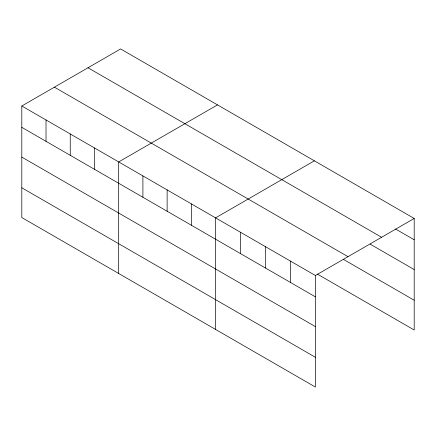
<?xml version="1.0" encoding="UTF-8"?>
<svg xmlns="http://www.w3.org/2000/svg" width="436" height="436" viewBox="0 0 436 436"><rect width="100%" height="100%" fill="white"/><g stroke="black" fill="none" stroke-linecap="round" stroke-linejoin="round"><path stroke-width="0.65" d="M315.392 326.613L315.392 275.498L21.8 105.997L21.8 217.548L315.392 387.054L315.392 326.613L21.8 157.107M317.283 274.048L414.2 330.003L414.2 218.452L120.609 48.946L21.8 105.997M217.493 104.885L118.685 161.93L118.685 273.486M314.378 160.819L215.569 217.869L215.569 329.42M315.392 275.498L414.2 218.452M395.626 229.074L414.2 239.795M88.001 67.771L381.593 237.277M370.093 244.1L414.2 269.562M54.407 87.167L347.999 256.673M343.399 259.36L414.2 300.235M21.8 127.339L315.392 296.84M21.8 187.78L315.392 357.28M290.436 261.088L290.436 282.435M265.48 246.683L265.48 268.026M240.525 232.274L240.525 253.616M191.35 203.885L191.35 225.227M167.13 189.9L167.13 211.242M142.904 175.915L142.904 197.257M94.465 147.946L94.465 169.288M70.245 133.961L70.245 155.303M46.02 119.976L46.02 141.324"/></g></svg>
